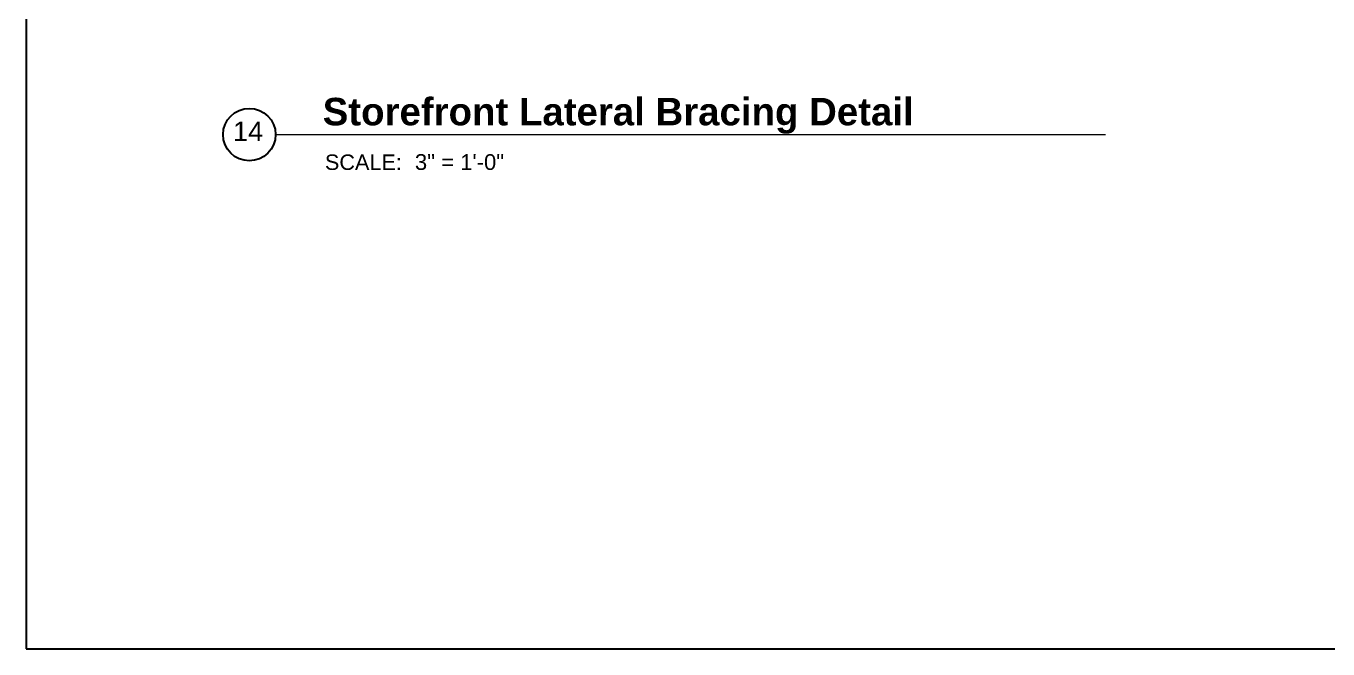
# Model space of a CAD drawing. Header units: inches. Extents: x -6061 to 13621, y -296 to 7483.
# Drawn here: x 942 to 1369.6, y 6894.2 to 7098.8 of the extents above; entities that cross this region are included whole.
import ezdxf

# ---------------------------------------------------------------- set-up
doc = ezdxf.new("R2010")
doc.units = ezdxf.units.IN
doc.header["$MEASUREMENT"] = 0
doc.layers.get('0').update_dxf_attribs({"linetype": 'CONTINUOUS'})
doc.styles.add('Arial$001H0', font='arial.ttf')
doc.styles.add('Arial$101H0', font='arialbd.ttf')

msp = doc.modelspace()

# ---------------------------------------------------------------- linework, layer by layer
at = {"color": 7, "linetype": 'Continuous', "lineweight": 9}
msp.add_line((1023.98462, 7063.16606), (1296.62309, 7063.16606), dxfattribs=at)
msp.add_lwpolyline([(942.03243, 6894.15051), (1774.33243, 6894.15051), (1774.33243, 7482.85051), (942.03243, 7482.85051)], close=True)
msp.add_circle((1015.36788, 7063.16606), 8.61674)

# ---------------------------------------------------------------- texts
at = {"color": 7, "true_color": 0x000007}
for s, height, style, p in [('Storefront Lateral Bracing Detail', 9.0273159, 'Arial$101H0', (1039.47967, 7066.20931)), ('14', 6.400615, 'Arial$001H0', (1009.99737, 7061.05636)), ('SCALE:', 5.086183, 'Arial$001H0', (1040.20047, 7051.55274)), ('3" = 1\'-0"', 5.189754, 'Arial$001H0', (1069.75388, 7051.55274))]:
    msp.add_text(s, height=height, dxfattribs=dict(at, style=style)).set_placement(p)

doc.saveas('drawing.dxf')
